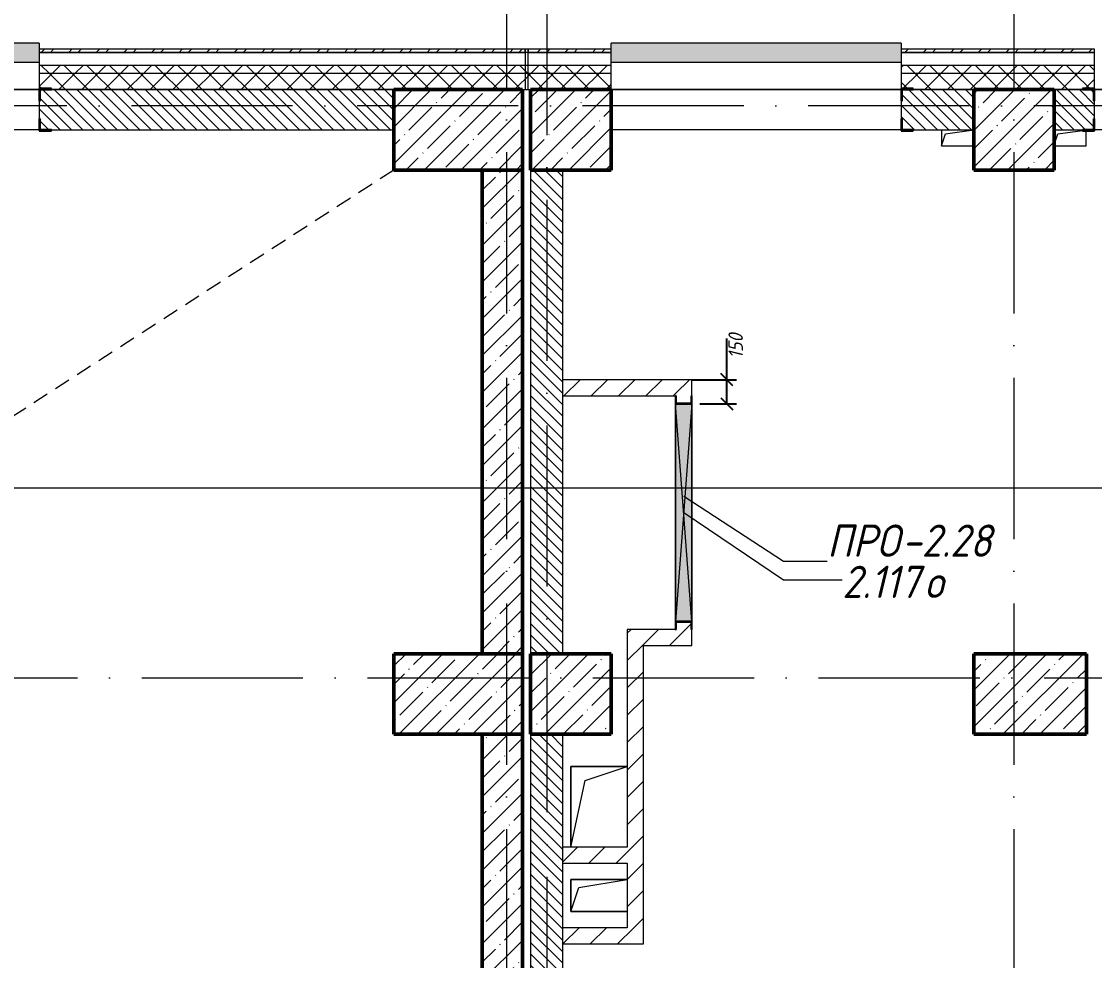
# Model space of a CAD drawing. Header units: millimetres. Extents: x -537608 to 253996, y -217170 to 186033.
# Drawn here: x -113058 to -106398, y 34901 to 40727 of the extents above; entities that cross this region are included whole.
import ezdxf

# ---------------------------------------------------------------- set-up
doc = ezdxf.new("R2010")
doc.units = ezdxf.units.MM
doc.linetypes.add('200_ШТРИХ_ш1п0_6_', pattern=[160, 100, -60])
doc.linetypes.add('50_200_ШТРИХ_1Т_ш5_п1_п1_', pattern=[1400, 1000, -200, 0, -200])
for name, color, linetype, lineweight in [('2) окраска коммуникации', 152, 'Continuous', 30), ('A-____-____-DIMS', 7, 'Continuous', 9), ('A-DETL-____-OTLN-3', 7, '200_ШТРИХ_ш1п0_6_', 9), ('A-DETL-GENF-OTLN', 7, 'Continuous', 9), ('A-FLOR-____-OTLN', 7, 'Continuous', 9), ('A-GENM-____-IDEN', 7, 'Continuous', 9), ('A-GENM-____-MCUT', 7, 'Continuous', 25), ('A-GENM-____-OTLN', 7, 'Continuous', 9), ('A-GENM-____-OTLN-1', 7, 'Continuous', 25), ('A-GLAZ-____-IDEN', 7, 'Continuous', 9), ('A-GLAZ-____-OTLN', 7, 'Continuous', 9), ('A-WALL-____-MCUT', 7, 'Continuous', 13), ('A-WALL-____-MCUT-1', 7, 'Continuous', 9), ('A-WALL-____-MCUT-2', 7, 'Continuous', 50), ('A-WALL-____-OTLN', 7, 'Continuous', 9), ('A-WALL-____-PATT-1', 7, 'Continuous', 9), ('A-WALL-FNSH-MCUT-1', 7, 'Continuous', 9), ('S-COLS-____-MCUT', 7, 'Continuous', 50), ('S-COLS-____-OTLN', 7, 'Continuous', 9), ('S-GRID-____-OTLN-1', 7, '50_200_ШТРИХ_1Т_ш5_п1_п1_', 9)]:
    doc.layers.add(name, color=color, linetype=linetype, lineweight=lineweight)
doc.layers.add('A-GLAZ-____-OTLN-1', color=7, linetype='Continuous', lineweight=9, true_color=0xc0c0c0)
doc.layers.add('G-____-____-SYMB-1', color=9, linetype='Continuous', lineweight=9, true_color=0x808080)
doc.styles.add('ISOCPEUR_I_11', font='isocpeui.ttf', dxfattribs={"width": 0.9, "height": 200})
doc.styles.add('ISOCPEUR_I_7', font='isocpeui.ttf', dxfattribs={"width": 0.9, "height": 90})
doc.dimstyles.new('ISO-1_8_0_9К_СРЕДНИЙ_Кладочные_1', dxfattribs={"dimscale": 304.8, "dimtxt": 89.638306, "dimasz": 0.246063, "dimexe": 0.19685, "dimexo": 0, "dimgap": 0, "dimtad": 1, "dimdec": 3, "dimrnd": 0.001, "dimdsep": 46, "dimtxsty": 'ISOCPEUR_I_7', "dimblk1": 'OBLIQUE', "dimblk2": 'OBLIQUE', "dimsah": 1, "dimcen": 0.09, "dimdle": 0.19685, "dimazin": 0, "dimtfac": 1, "dimtdec": 4, "dimtix": 1, "dimtmove": 0, "dimatfit": 3, "dimfxl": 1, "dimtvp": 1, "dimtolj": 1, "dimtzin": 0, "dimarcsym": 2})
pattern_1 = [(45, (-184647.67, -45376.49), (-70.71068, 70.71068), []), (135, (-184647.67, -45376.49), (-70.71068, -70.71068), [])]
pattern_2 = [(45, (-184647.67, -45376.5), (-114.04925, 114.04925), []), (45, (-184533.62, -45376.5), (-114.04925, 114.04925), [201.612, -40.322, 3.353, -36.97])]
pattern_3 = [(45, (-184647.67, -45376.49), (-85.53659, 85.53659), []), (45, (-184590.65, -45376.49), (-85.53659, 85.53659), [])]
pattern_4 = [(135, (-184647.673, -45376.493), (-35.35534, -35.35534), [])]
pattern_5 = [(45, (-184647.67, -45376.49), (-84.85281, 84.85281), [])]

# ---------------------------------------------------------------- blocks, each defined once
blk = doc.blocks.new('BSC_Колонна _Прямоугольная - 500х500-V42-АР1_План отверстий 2 этажа в осях 1-64_Ю-ЯЯ')
at = {"layer": 'S-COLS-____-OTLN'}
h = blk.add_hatch(dxfattribs=at)
h.set_pattern_fill('FP_52', color=256, style=0, pattern_type=2)
h.set_pattern_definition([(45, (-77750, -85431.04), (-114.04925, 114.04925), []), (45, (-77635.95, -85431.04), (-114.04925, 114.04925), [201.613, -40.323, 3.353, -36.97])])
h.paths.add_polyline_path([(-250, -250), (250, -250), (250, 250), (-250, 250)], flags=0)
at = {"layer": 'S-COLS-____-MCUT'}
for p, q in [((250, 250), (-250, 250)), ((-250, 250), (-250, -250)), ((250, -250), (250, 250)), ((-250, -250), (250, -250))]:
    blk.add_line(p, q, dxfattribs=at)
blk = doc.blocks.new('BSC_Колонна _Прямоугольная - 500х800-V81-АР1_План отверстий 2 этажа в осях 1-64_Ю-ЯЯ')
at = {"layer": 'S-COLS-____-OTLN'}
h = blk.add_hatch(dxfattribs=at)
h.set_pattern_fill('FP_94', color=256, style=0, pattern_type=2)
h.set_pattern_definition([(315, (-85431.04, 74300), (114.04925, 114.04925), []), (315, (-85431.04, 74185.95), (114.04925, 114.04925), [201.613, -40.323, 3.353, -36.97])])
h.paths.add_polyline_path([(-250, 400), (-250, -400), (250, -400), (250, 400)], flags=0)
at = {"layer": 'S-COLS-____-MCUT'}
for p, q in [((250, 400), (-250, 400)), ((-250, 400), (-250, -400)), ((250, -400), (250, 400)), ((-250, -400), (250, -400))]:
    blk.add_line(p, q, dxfattribs=at)
blk = doc.blocks.new('BSC_Колонна _Прямоугольная - 500х800-V82-АР1_План отверстий 2 этажа в осях 1-64_Ю-ЯЯ')
at = {"layer": 'S-COLS-____-OTLN'}
h = blk.add_hatch(dxfattribs=at)
h.set_pattern_fill('FP_95', color=256, style=0, pattern_type=2)
h.set_pattern_definition([(315, (-81931.04, 74300), (114.04925, 114.04925), []), (315, (-81931.04, 74185.95), (114.04925, 114.04925), [201.613, -40.323, 3.353, -36.97])])
h.paths.add_polyline_path([(-250, 400), (-250, -400), (250, -400), (250, 400)], flags=0)
at = {"layer": 'S-COLS-____-MCUT'}
for p, q in [((250, 400), (-250, 400)), ((-250, 400), (-250, -400)), ((250, -400), (250, 400)), ((-250, -400), (250, -400))]:
    blk.add_line(p, q, dxfattribs=at)
blk = doc.blocks.new('BSC_Колонна _Прямоугольная - 500х500-V92-АР1_План отверстий 2 этажа в осях 1-64_Ю-ЯЯ')
at = {"layer": 'S-COLS-____-OTLN'}
h = blk.add_hatch(dxfattribs=at)
h.set_pattern_fill('FP_105', color=256, style=0, pattern_type=2)
h.set_pattern_definition([(45, (-75000, -85431.04), (-114.04925, 114.04925), []), (45, (-74885.95, -85431.04), (-114.04925, 114.04925), [201.613, -40.323, 3.353, -36.97])])
h.paths.add_polyline_path([(-250, -250), (250, -250), (250, 250), (-250, 250)], flags=0)
at = {"layer": 'S-COLS-____-MCUT'}
for p, q in [((250, 250), (-250, 250)), ((-250, 250), (-250, -250)), ((250, -250), (250, 250)), ((-250, -250), (250, -250))]:
    blk.add_line(p, q, dxfattribs=at)
blk = doc.blocks.new('BSC_Колонна _Прямоугольная - 500х700-V141-АР1_План отверстий 2 этажа в осях 1-64_Ю-ЯЯ')
at = {"layer": 'S-COLS-____-OTLN'}
h = blk.add_hatch(dxfattribs=at)
h.set_pattern_fill('FP_154', color=256, style=0, pattern_type=2)
h.set_pattern_definition([(315, (-81931.04, 77850), (114.04925, 114.04925), []), (315, (-81931.04, 77735.95), (114.04925, 114.04925), [201.613, -40.323, 3.353, -36.97])])
h.paths.add_polyline_path([(-250, 350), (-250, -350), (250, -350), (250, 350)], flags=0)
at = {"layer": 'S-COLS-____-MCUT'}
for p, q in [((250, 350), (-250, 350)), ((-250, 350), (-250, -350)), ((250, -350), (250, 350)), ((-250, -350), (250, -350))]:
    blk.add_line(p, q, dxfattribs=at)
blk = doc.blocks.new('Фахверк_СКБ_Уголок - 250_2700-27497298-АР1_План отверстий 2 этажа в осях 1-64_Ю-ЯЯ')
at = {"layer": 'A-GENM-____-MCUT'}
for p, q in [((200, 181), (125, 181)), ((125, 181), (125, 106)), ((131, 106), (131, 175)), ((131, 175), (200, 175)), ((200, 175), (200, 181)), ((125, 106), (131, 106)), ((131, -6), (125, -6)), ((125, -6), (125, -81)), ((131, -75), (131, -6)), ((125, -81), (200, -81)), ((200, -75), (131, -75)), ((200, -81), (200, -75))]:
    blk.add_line(p, q, dxfattribs=at)
blk = doc.blocks.new('AR_Отверстие прямоугольное _в плите_ - AR_Отверстие прямоугольное _в плите_-30510712-АР1_План отверстий 2 этажа в осях 1-64_Ю-ЯЯ')
at = {"layer": 'A-GENM-____-OTLN'}
for p, q in [((-100, 50), (-100, -50)), ((-100, -50), (-75, 25)), ((-75, 25), (100, 50)), ((-100, -50), (100, -50))]:
    blk.add_line(p, q, dxfattribs=at)
blk = doc.blocks.new('AR_Отверстие прямоугольное _в плите_ - AR_Отверстие прямоугольное _в плите_-V170-АР1_План отверстий 2 этажа в осях 1-64_Ю-ЯЯ')
at = {"layer": 'A-GENM-____-OTLN'}
for p, q in [((-97.8, -43.3), (-75, 25)), ((-75, 25), (77.2, 46.7)), ((100, -50), (100, 44)), ((-97.8, -50), (100, -50))]:
    blk.add_line(p, q, dxfattribs=at)
blk = doc.blocks.new('AR_Отверстие прямоугольное _в плите_ - AR_Отверстие прямоугольное _в плите_-V179-АР1_План отверстий 2 этажа в осях 1-64_Ю-ЯЯ')
at = {"layer": 'A-GENM-____-OTLN'}
for p, q in [((175, 250), (-175, 250)), ((-175, 250), (-175, -250)), ((-87.5, 162.5), (175, 250)), ((-175, -250), (-87.5, 162.5))]:
    blk.add_line(p, q, dxfattribs=at)
blk = doc.blocks.new('AR_Отверстие прямоугольное _в плите_ - AR_Отверстие прямоугольное _в плите_-30552592-АР1_План отверстий 2 этажа в осях 1-64_Ю-ЯЯ')
at = {"layer": 'A-GENM-____-OTLN'}
for p, q in [((175, 100), (-175, 100)), ((-175, 100), (-175, -100)), ((-125, 50), (175, 100)), ((-175, -100), (-125, 50)), ((-175, -100), (175, -100))]:
    blk.add_line(p, q, dxfattribs=at)
blk = doc.blocks.new('Отлив_СКБ - Отлив витража_120_НВФ-31885689-АР1_План отверстий 2 этажа в осях 1-64_Ю-ЯЯ')
at = {"layer": 'A-GLAZ-____-OTLN-1'}
for points in [[(1800, 2), (1800, 120), (0, 120), (0, 2), (737.3, 2)], [(1800, 0), (1800, 2), (0, 2), (0, 0), (737.3, 0)]]:
    blk.add_hatch(color=256, dxfattribs=at).paths.add_polyline_path(points, flags=0)
at = {"layer": 'A-GLAZ-____-OTLN'}
for p, q in [((0, 83), (0, 120)), ((1800, 120), (0, 120)), ((1800, 120), (1800, 83)), ((0, 2), (1800, 2)), ((1800, 0), (0, 0))]:
    blk.add_line(p, q, dxfattribs=at)
blk = doc.blocks.new('Стены 2 - Стены 4-31194547-АР1_План отверстий 2 этажа в осях 1-64_Ю-ЯЯ')
at = {"layer": 'A-WALL-____-MCUT'}
for p, q in [((-1798.5, 41030.2), (-1798.5, 41010.2)), ((-1548.5, 41030.2), (-1798.5, 41030.2)), ((-1548.5, 41010.2), (-1548.5, 41030.2)), ((-1798.5, 41010.2), (-1548.5, 41010.2))]:
    blk.add_line(p, q, dxfattribs=at)
blk = doc.blocks.new('AR_Отверстие прямоугольное _в стене_ - AR_Отверстие прямоугольное _в стене__ОВ-36825274-АР1_План отверстий 2 этажа в осях 1-64_Ю-ЯЯ')
at = {"layer": 'A-GLAZ-____-OTLN'}
blk.add_hatch(color=256, dxfattribs=at).paths.add_polyline_path([(675, -50), (675, 50), (-675, 50), (-675, -50), (0.9, -50)], flags=0)
at = {"layer": 'A-DETL-GENF-OTLN'}
for p, q in [((-675, 50), (675, 50)), ((675, 50), (-675, -50)), ((-675, 50), (675, -50)), ((675, 50), (-675, 50)), ((675, -50), (-675, -50)), ((-675, -50), (675, -50))]:
    blk.add_line(p, q, dxfattribs=at)
blk = doc.blocks.new('154_Фахверк_СКБ_Швеллер - Тип_100_3960-28318856-АР1_План отверстий 2 этажа в осях 1-64_Ю-ЯЯ')
at = {"layer": 'A-GENM-____-MCUT'}
for p, q in [((175, 50), (125, 50)), ((125, 50), (125, -50)), ((128, 47), (175, 47)), ((128, -47), (128, 47)), ((175, 47), (175, 50)), ((125, -50), (175, -50)), ((175, -47), (128, -47)), ((175, -50), (175, -47))]:
    blk.add_line(p, q, dxfattribs=at)
blk = doc.blocks.new('_Oblique')
at = {"color": 0, "linetype": 'ByBlock', "lineweight": -2}
blk.add_line((-0.5, -0.5), (0.5, 0.5), dxfattribs=at)
blk = doc.blocks.new('*D2327')
at = {"layer": 'A-____-____-DIMS', "color": 0, "lineweight": -2, "transparency": 16777216}
for p, q in [((-108680.3, 38504.5), (-108680.3, 38759.7)), ((-108680.3, 38354.5), (-108680.3, 38564.5)), ((-108897.7, 38504.5), (-108620.3, 38504.5)), ((-108847.7, 38354.5), (-108620.3, 38354.5))]:
    blk.add_line(p, q, dxfattribs=at)
at = {"layer": 'Defpoints', "color": 0, "transparency": 16777216}
for p in [(-108897.7, 38504.5), (-108847.7, 38354.5), (-108680.3, 38354.5)]:
    blk.add_point(p, dxfattribs=at)
at = {"layer": 'A-____-____-DIMS', "color": 0, "lineweight": -2, "transparency": 16777216, "xscale": 75, "yscale": 75, "zscale": 75}
for p, rotation in [((-108680.3, 38504.5), 90), ((-108680.3, 38354.5), 270)]:
    blk.add_blockref('_Oblique', p, dxfattribs=dict(at, rotation=rotation))
at = {"layer": 'A-____-____-DIMS', "color": 0, "transparency": 16777216, "insert": (-108670.1, 38635.6), "char_height": 90, "width": 368.207, "attachment_point": 1, "rotation": 90, "line_spacing_factor": 1.149209, "style": 'ISOCPEUR_I_7'}
blk.add_mtext('\\A1;150', dxfattribs=at)

msp = doc.modelspace()

# ---------------------------------------------------------------- hatches: boundary and pattern name
at = {"layer": '2) окраска коммуникации'}
h = msp.add_hatch(dxfattribs=at)
h.set_pattern_fill('ANSI31', color=5, scale=222)
h.set_pattern_definition([(45, (-124537.44, -12133.2), (-498.404, 498.404), [])])
edge = h.paths.add_edge_path()
edge.add_spline(control_points=[(-109796.4477, 19603.2363), (-109405.6613, 19107.1486), (-108761.3909, 19603.2363), (-107937.5714, 19096.5941), (-107124.3121, 19719.3418), (-105973.0766, 19297.1394), (-105025.7387, 19476.528), (-104061.0659, 19152.9749), (-103149.2498, 19549.1626), (-100993.5717, 19264.9514), (-99394.5926, 19502.6644), (-98286.8285, 19807.5485), (-97136.7694, 19486.1402), (-96003.6246, 19418.533), (-94971.956, 19181.9077), (-94413.8399, 18252.3087), (-94413.8399, 16807.5485), (-94176.2923, 15728.4895), (-94632.9321, 15491.8643), (-93821.1271, 14274.9347), (-94835.883, 13666.4699), (-94345.6117, 12004.82), (-94734.6023, 11294.9437), (-94311.7863, 10707.5485), (-93009.516, 10263.9339), (-92992.6033, 11142.8275), (-92096.6725, 11548.4707), (-92096.6725, 13238.6514), (-92738.9143, 13576.6874), (-92096.6725, 14269.6612), (-92738.9143, 15114.752), (-92096.6725, 15807.7258), (-92823.4779, 16807.5485), (-92096.6725, 17548.6119), (-93309.5707, 18024.6169), (-93309.5707, 17700.7281), (-94024.2719, 17903.5497), (-94024.2719, 18507.5485), (-94091.9227, 19323.3009), (-94091.9227, 19807.5485), (-93686.3314, 21039.9453), (-93855.4569, 21834.3299), (-94362.8348, 22189.2677), (-95022.4271, 22375.1875), (-96003.3592, 22375.1875), (-96832.0769, 22358.2857), (-97660.7947, 22578.0091), (-98032.8726, 23304.7872), (-97863.7456, 24538.6186), (-97204.1548, 25557.5485), (-95461.5629, 25829.2748), (-94954.1834, 26944.7936), (-94700.4944, 27874.3926), (-94328.4181, 28195.5275), (-94497.5436, 29158.9302), (-93702.6512, 29192.7338), (-92890.8446, 29378.6536), (-92958.4954, 30663.1904), (-93499.3899, 31262.2493), (-92349.3324, 32935.5282), (-93397.9153, 33611.6002), (-92349.3324, 34575.0036), (-93093.4882, 35521.5044), (-92096.6725, 37059.5682), (-92096.6725, 37059.5682), (-92364.3144, 38251.0368), (-93057.7305, 39417.2617), (-94224.7007, 38774.9933), (-95205.6328, 39282.0473), (-96372.603, 38690.4843), (-98030.0385, 39518.6725), (-99044.796, 39214.4401), (-100296.3282, 38470.7602), (-99517.6765, 36837.5485), (-100160.3545, 35574.8853), (-98908.8223, 34374.8575), (-100278.7435, 32716.5485), (-99077.9478, 31281.8273), (-100177.604, 30365.5485), (-99095.1973, 28759.0309), (-100111.1343, 27453.1256), (-99755.9707, 26540.4284), (-99942.0089, 25965.7665), (-100770.7266, 25678.4359), (-102174.4731, 26202.3924), (-102732.5892, 25661.5341), (-103831.9102, 26286.9014), (-104203.9865, 25644.6323), (-105151.0932, 26337.6068), (-106346.6725, 24924.7495), (-104916.4898, 23238.2601), (-105406.955, 22181.3397), (-104798.1024, 21750.5485), (-105609.9075, 21237.5485), (-105609.9075, 20348.0516), (-106709.2269, 20263.5426), (-107030.5667, 20669.1858), (-107740.8955, 20297.3462), (-108248.275, 20990.3207), (-108958.6038, 20500.1678), (-109702.7596, 20314.248), (-109796.4477, 19603.2363)], knot_values=[0, 0, 0, 0, 1, 2, 3, 4, 5, 6, 7, 8, 9, 10, 11, 12, 13, 14, 15, 16, 17, 18, 19, 20, 21, 22, 23, 24, 25, 26, 27, 28, 29, 30, 31, 32, 33, 34, 35, 36, 37, 38, 39, 40, 41, 42, 43, 44, 45, 46, 47, 48, 49, 50, 51, 52, 53, 54, 55, 56, 57, 58, 59, 60, 61, 62, 63, 64, 65, 66, 67, 68, 69, 70, 71, 72, 73, 74, 75, 76, 77, 78, 79, 80, 81, 82, 83, 84, 85, 86, 87, 88, 89, 90, 91, 92, 93, 94, 95, 96, 97, 98, 99, 99, 99, 99], degree=3, periodic=0)
edge = h.paths.add_edge_path(flags=16)
edge.add_arc((-101992.4495, 21054.5161), 1274.5672, 125.00000005, 234.99999995, ccw=False)
edge.add_arc((-102056.9899, 23050.4715), 1162.0444, 125.00000005, 234.99999995, ccw=False)
edge.add_arc((-101314.1845, 23739.4222), 1433.6455, 59.43173918, 169.43173908, ccw=False)
edge.add_arc((-101696.08, 23285.0083), 2021.4887, -53.3391216, 56.66087831, ccw=False)
edge.add_arc((-101432.1512, 21092.0497), 1102.6336, -78.79029658, 31.20970332, ccw=False)
edge.add_arc((-101970.655, 20537.6075), 919.0678, 215.00000005, 324.99999995, ccw=False)
edge = h.paths.add_edge_path(flags=16)
edge.add_arc((-96550.6013, 29272.3181), 1174.7616, 125.00000005, 234.99999995, ccw=False)
edge.add_arc((-95978.8453, 32013.487), 2171.5877, 125.00000005, 234.99999995, ccw=False)
edge.add_arc((-96310.0507, 35098.1976), 1594.1487, 125.00000005, 234.99999995, ccw=False)
edge.add_arc((-96112.4881, 36410.2191), 1111.9458, 70.31799188, 180.31799178, ccw=False)
edge.add_arc((-95890.6898, 36311.381), 1155.9508, -27.59113456, 82.40886534, ccw=False)
edge.add_arc((-95767.891, 34488.2427), 1572.0517, -54.99999995, 54.99999995, ccw=False)
edge.add_arc((-95921.7966, 31692.944), 1840.3779, -54.99999995, 54.99999995, ccw=False)
edge.add_arc((-95987.1671, 29572.8705), 1277.4016, -81.34673665, 28.65326325, ccw=False)
edge.add_arc((-96509.6966, 28810.4622), 872.5123, 215.00000005, 324.99999995, ccw=False)
at = {"layer": 'A-WALL-____-PATT-1'}
h = msp.add_hatch(dxfattribs=at)
h.set_pattern_fill('FP_3', color=256, style=0, pattern_type=2)
h.set_pattern_definition(pattern_3)
h.paths.add_polyline_path([(-109932.6725, 40534.5485), (-109932.6725, 40554.5485), (-112947.6725, 40554.5485), (-112947.6725, 40534.5485), (-110427.8256, 40534.5485)], flags=0)
h.paths.add_polyline_path([(-114747.6725, 40534.5485), (-114747.6725, 40554.5485), (-115947.6725, 40554.5485), (-115947.6725, 40534.5485)], flags=0)
h.paths.add_polyline_path([(-117747.6725, 40534.5485), (-117747.6725, 40554.5485), (-118947.6725, 40554.5485), (-118947.6725, 40534.5485)], flags=0)
h.paths.add_polyline_path([(-120747.6725, 40534.5485), (-120747.6725, 40554.5485), (-121997.6725, 40554.5485), (-121997.6725, 40534.5485), (-121032.8296, 40534.5485)], flags=0)
h.paths.add_polyline_path([(-123797.6725, 40534.5485), (-123797.6725, 40554.5485), (-124997.6725, 40554.5485), (-124997.6725, 40534.5485), (-124567.8309, 40534.5485)], flags=0)
h.paths.add_polyline_path([(-127219.0819, 40534.5485), (-126797.6725, 40534.5485), (-126797.6725, 40554.5485), (-127997.6725, 40554.5485), (-127997.6725, 40534.5485)], flags=0)
h.paths.add_polyline_path([(-132797.6725, 40534.5485), (-132797.6725, 40554.5485), (-134462.6725, 40554.5485), (-134462.6725, 40534.5485), (-133405.3343, 40534.5485)], flags=0)
h.paths.add_polyline_path([(-129797.6725, 40534.5485), (-129797.6725, 40554.5485), (-130997.6725, 40554.5485), (-130997.6725, 40534.5485)], flags=0)
h = msp.add_hatch(dxfattribs=at)
h.set_pattern_fill('FP_3', color=256, style=0, pattern_type=2)
h.set_pattern_definition(pattern_3)
h.paths.add_polyline_path([(-98055.3209, 40534.5485), (-97697.6725, 40534.5485), (-97697.6725, 40554.5485), (-98822.6725, 40554.5485), (-98822.6725, 40534.5485)], flags=0)
h.paths.add_polyline_path([(-95637.6725, 40534.5485), (-95637.6725, 40554.5485), (-95897.6725, 40554.5485), (-95897.6725, 40534.5485)], flags=0)
h.paths.add_polyline_path([(-100622.6725, 40534.5485), (-100622.6725, 40554.5485), (-101747.6725, 40554.5485), (-101747.6725, 40534.5485), (-100706.5719, 40534.5485)], flags=0)
h.paths.add_polyline_path([(-106397.6725, 40534.5485), (-106397.6725, 40554.5485), (-107597.6725, 40554.5485), (-107597.6725, 40534.5485), (-106892.8243, 40534.5485)], flags=0)
h.paths.add_polyline_path([(-109912.6725, 40534.5485), (-109397.6725, 40534.5485), (-109397.6725, 40554.5485), (-109912.6725, 40554.5485)], flags=0)
h = msp.add_hatch(dxfattribs=at)
h.set_pattern_fill('FP_1', color=256, style=0, pattern_type=2)
h.set_pattern_definition(pattern_1)
h.paths.add_polyline_path([(-83297.6725, 40404.5485), (-83247.6725, 40404.5485), (-83247.6725, 40454.5485), (-90147.6725, 40454.5485), (-90147.6725, 40404.5485), (-85682.8162, 40404.5485)], flags=0)
h.paths.add_polyline_path([(-95404.0699, 40404.5485), (-94697.6725, 40404.5485), (-94697.6725, 40454.5485), (-95897.6725, 40454.5485), (-95897.6725, 40404.5485)], flags=0)
h.paths.add_polyline_path([(-92897.6725, 40404.5485), (-91147.6725, 40404.5485), (-91147.6725, 40454.5485), (-92897.6725, 40454.5485)], flags=0)
h.paths.add_polyline_path([(-97697.6725, 40404.5485), (-97697.6725, 40454.5485), (-98822.6725, 40454.5485), (-98822.6725, 40404.5485), (-98055.3209, 40404.5485)], flags=0)
h.paths.add_polyline_path([(-100622.6725, 40404.5485), (-100622.6725, 40454.5485), (-101747.6725, 40454.5485), (-101747.6725, 40404.5485), (-100706.5719, 40404.5485)], flags=0)
h.paths.add_polyline_path([(-107597.6725, 40404.5485), (-106397.6725, 40404.5485), (-106397.6725, 40454.5485), (-107597.6725, 40454.5485)], flags=0)
h.paths.add_polyline_path([(-109397.6725, 40404.5485), (-109397.6725, 40454.5485), (-112947.6725, 40454.5485), (-112947.6725, 40404.5485), (-110427.8256, 40404.5485)], flags=0)
h.paths.add_polyline_path([(-114747.6725, 40404.5485), (-114747.6725, 40454.5485), (-115947.6725, 40454.5485), (-115947.6725, 40404.5485)], flags=0)
h.paths.add_polyline_path([(-117747.6725, 40404.5485), (-117747.6725, 40454.5485), (-118947.6725, 40454.5485), (-118947.6725, 40404.5485)], flags=0)
h.paths.add_polyline_path([(-120747.6725, 40404.5485), (-120747.6725, 40454.5485), (-121997.6725, 40454.5485), (-121997.6725, 40404.5485), (-121032.8296, 40404.5485)], flags=0)
h.paths.add_polyline_path([(-124567.8309, 40404.5485), (-123797.6725, 40404.5485), (-123797.6725, 40454.5485), (-124997.6725, 40454.5485), (-124997.6725, 40404.5485)], flags=0)
h.paths.add_polyline_path([(-126797.6725, 40404.5485), (-126797.6725, 40454.5485), (-127997.6725, 40454.5485), (-127997.6725, 40404.5485), (-127219.0819, 40404.5485)], flags=0)
h.paths.add_polyline_path([(-129797.6725, 40404.5485), (-129797.6725, 40454.5485), (-130997.6725, 40454.5485), (-130997.6725, 40404.5485)], flags=0)
h.paths.add_polyline_path([(-133405.3343, 40404.5485), (-132797.6725, 40404.5485), (-132797.6725, 40454.5485), (-134447.6725, 40454.5485), (-134447.6725, 40404.5485), (-134289.0846, 40404.5485)], flags=0)
h = msp.add_hatch(dxfattribs=at)
h.set_pattern_fill('FP_1', color=256, style=0, pattern_type=2)
h.set_pattern_definition(pattern_1)
h.paths.add_polyline_path([(-83397.6725, 40304.5485), (-83297.6725, 40304.5485), (-83297.6725, 40404.5485), (-90147.6725, 40404.5485), (-90147.6725, 40304.5485), (-85682.8162, 40304.5485)], flags=0)
h.paths.add_polyline_path([(-91647.6725, 40304.5485), (-91147.6725, 40304.5485), (-91147.6725, 40404.5485), (-92897.6725, 40404.5485), (-92897.6725, 40310.5485), (-92822.6725, 40310.5485), (-92822.6725, 40304.5485), (-92752.8189, 40304.5485)], flags=0)
h.paths.add_polyline_path([(-95404.0699, 40304.5485), (-94772.6725, 40304.5485), (-94772.6725, 40310.5485), (-94697.6725, 40310.5485), (-94697.6725, 40404.5485), (-95897.6725, 40404.5485), (-95897.6725, 40304.5485)], flags=0)
h.paths.add_polyline_path([(-98055.3209, 40304.5485), (-97772.6725, 40304.5485), (-97772.6725, 40310.5485), (-97697.6725, 40310.5485), (-97697.6725, 40404.5485), (-98822.6725, 40404.5485), (-98822.6725, 40310.5485), (-98747.6725, 40310.5485), (-98747.6725, 40304.5485)], flags=0)
h.paths.add_polyline_path([(-100706.5719, 40304.5485), (-100697.6725, 40304.5485), (-100697.6725, 40310.5485), (-100622.6725, 40310.5485), (-100622.6725, 40404.5485), (-101747.6725, 40404.5485), (-101747.6725, 40304.5485), (-101247.6725, 40304.5485)], flags=0)
h.paths.add_polyline_path([(-107147.6725, 40304.5485), (-106472.6725, 40304.5485), (-106472.6725, 40310.5485), (-106397.6725, 40310.5485), (-106397.6725, 40404.5485), (-107597.6725, 40404.5485), (-107597.6725, 40310.5485), (-107522.6725, 40310.5485), (-107522.6725, 40304.5485)], flags=0)
h.paths.add_polyline_path([(-109397.6725, 40304.5485), (-109397.6725, 40404.5485), (-112947.6725, 40404.5485), (-112947.6725, 40310.5485), (-112872.6725, 40310.5485), (-112872.6725, 40304.5485), (-109897.6725, 40304.5485)], flags=0)
h.paths.add_polyline_path([(-115947.6725, 40304.5485), (-114822.6725, 40304.5485), (-114822.6725, 40310.5485), (-114747.6725, 40310.5485), (-114747.6725, 40404.5485), (-115947.6725, 40404.5485)], flags=0)
h.paths.add_polyline_path([(-118872.6725, 40304.5485), (-117822.6725, 40304.5485), (-117822.6725, 40310.5485), (-117747.6725, 40310.5485), (-117747.6725, 40404.5485), (-118947.6725, 40404.5485), (-118947.6725, 40310.5485), (-118872.6725, 40310.5485)], flags=0)
h.paths.add_polyline_path([(-120822.6725, 40304.5485), (-120822.6725, 40310.5485), (-120747.6725, 40310.5485), (-120747.6725, 40404.5485), (-121997.6725, 40404.5485), (-121997.6725, 40310.5485), (-121922.6725, 40310.5485), (-121922.6725, 40304.5485), (-121032.8296, 40304.5485)], flags=0)
h.paths.add_polyline_path([(-123872.6725, 40304.5485), (-123872.6725, 40310.5485), (-123797.6725, 40310.5485), (-123797.6725, 40404.5485), (-124997.6725, 40404.5485), (-124997.6725, 40310.5485), (-124922.6725, 40310.5485), (-124922.6725, 40304.5485), (-124567.8309, 40304.5485)], flags=0)
h.paths.add_polyline_path([(-126872.6725, 40304.5485), (-126872.6725, 40310.5485), (-126797.6725, 40310.5485), (-126797.6725, 40404.5485), (-127997.6725, 40404.5485), (-127997.6725, 40310.5485), (-127922.6725, 40310.5485), (-127922.6725, 40304.5485), (-127219.0819, 40304.5485)], flags=0)
h.paths.add_polyline_path([(-130922.6725, 40304.5485), (-129872.6725, 40304.5485), (-129872.6725, 40310.5485), (-129797.6725, 40310.5485), (-129797.6725, 40404.5485), (-130997.6725, 40404.5485), (-130997.6725, 40310.5485), (-130922.6725, 40310.5485)], flags=0)
h.paths.add_polyline_path([(-132872.6725, 40304.5485), (-132872.6725, 40310.5485), (-132797.6725, 40310.5485), (-132797.6725, 40404.5485), (-134447.6725, 40404.5485), (-134447.6725, 40304.5485), (-133405.3343, 40304.5485)], flags=0)
h = msp.add_hatch(dxfattribs=at)
h.set_pattern_fill('FP_6', color=256, style=0, pattern_type=2)
h.set_pattern_definition(pattern_4)
h.paths.add_polyline_path([(-110747.6725, 40054.5485), (-110747.6725, 40304.5485), (-112941.6725, 40304.5485), (-112941.6725, 40235.5485), (-112947.6725, 40235.5485), (-112947.6725, 40123.5485), (-112941.6725, 40123.5485), (-112941.6725, 40054.5485), (-112872.6725, 40054.5485)], flags=0)
h.paths.add_polyline_path([(-114822.6725, 40054.5485), (-114753.6725, 40054.5485), (-114753.6725, 40123.5485), (-114747.6725, 40123.5485), (-114747.6725, 40235.5485), (-114753.6725, 40235.5485), (-114753.6725, 40304.5485), (-115447.6725, 40304.5485), (-115447.6725, 40054.5485)], flags=0)
h = msp.add_hatch(dxfattribs=at)
h.set_pattern_fill('FP_6', color=256, style=0, pattern_type=2)
h.set_pattern_definition(pattern_4)
h.paths.add_polyline_path([(-107522.6725, 40054.5485), (-107147.6725, 40054.5485), (-107147.6725, 40304.5485), (-107591.6725, 40304.5485), (-107591.6725, 40235.5485), (-107597.6725, 40235.5485), (-107597.6725, 40123.5485), (-107591.6725, 40123.5485), (-107591.6725, 40054.5485)], flags=0)
h = msp.add_hatch(dxfattribs=at)
h.set_pattern_fill('FP_6', color=256, style=0, pattern_type=2)
h.set_pattern_definition(pattern_4)
h.paths.add_polyline_path([(-106647.6725, 40054.5485), (-106403.6725, 40054.5485), (-106403.6725, 40123.5485), (-106397.6725, 40123.5485), (-106397.6725, 40235.5485), (-106403.6725, 40235.5485), (-106403.6725, 40304.5485), (-106647.6725, 40304.5485), (-106647.6725, 40123.5485)], flags=0)
h = msp.add_hatch(dxfattribs=at)
h.set_pattern_fill('FP_13', color=256, style=0, pattern_type=2)
h.set_pattern_definition(pattern_2)
h.paths.add_polyline_path([(-109947.6725, 36804.5485), (-109947.6725, 39804.5485), (-110197.6725, 39804.5485), (-110197.6725, 36804.5485)], flags=0)
h = msp.add_hatch(dxfattribs=at)
h.set_pattern_fill('FP_6', color=256, style=0, pattern_type=2)
h.set_pattern_definition(pattern_4)
h.paths.add_polyline_path([(-109697.6725, 36804.5485), (-109697.6725, 39804.5485), (-109897.6725, 39804.5485), (-109897.6725, 36804.5485)], flags=0)
h = msp.add_hatch(dxfattribs=at)
h.set_pattern_fill('FP_4', color=256, style=0, pattern_type=2)
h.set_pattern_definition(pattern_5)
h.paths.add_polyline_path([(-108997.6725, 38404.5485), (-108997.6725, 38504.5485), (-109697.6725, 38504.5485), (-109697.6725, 38404.5485)], flags=0)
h = msp.add_hatch(dxfattribs=at)
h.set_pattern_fill('FP_4', color=256, style=0, pattern_type=2)
h.set_pattern_definition(pattern_5)
h.paths.add_polyline_path([(-108900.6725, 36854.5485), (-108897.6725, 36854.5485), (-108897.6725, 36954.5485), (-108900.6725, 36954.5485), (-108900.6725, 37001.5485), (-108994.6725, 37001.0485), (-108994.6725, 36954.5485), (-108997.6725, 36954.5485), (-108997.6725, 36854.5485), (-108994.6725, 36854.5485)], flags=0)
h.paths.add_polyline_path([(-108907.1564, 38357.5485), (-108900.6725, 38357.5485), (-108900.6725, 38404.5485), (-108897.6725, 38404.5485), (-108897.6725, 38504.5485), (-108997.6725, 38504.5485), (-108997.6725, 38404.5485), (-108994.6725, 38404.5485), (-108994.6725, 38357.5485)], flags=0)
h = msp.add_hatch(dxfattribs=at)
h.set_pattern_fill('FP_4', color=256, style=0, pattern_type=2)
h.set_pattern_definition(pattern_5)
h.paths.add_polyline_path([(-109197.6725, 35104.5485), (-109197.6725, 36954.5485), (-109297.6725, 36954.5485), (-109297.6725, 35104.5485)], flags=0)
h = msp.add_hatch(dxfattribs=at)
h.set_pattern_fill('FP_4', color=256, style=0, pattern_type=2)
h.set_pattern_definition(pattern_5)
h.paths.add_polyline_path([(-108997.6725, 36854.5485), (-108997.6725, 36954.5485), (-109197.6725, 36954.5485), (-109197.6725, 36854.5485)], flags=0)
h = msp.add_hatch(dxfattribs=at)
h.set_pattern_fill('FP_13', color=256, style=0, pattern_type=2)
h.set_pattern_definition(pattern_2)
h.paths.add_polyline_path([(-110197.6725, 30454.5485), (-109947.6725, 30454.5485), (-109947.6725, 36304.5485), (-110197.6725, 36304.5485), (-110197.6725, 31221.0466)], flags=0)
h = msp.add_hatch(dxfattribs=at)
h.set_pattern_fill('FP_6', color=256, style=0, pattern_type=2)
h.set_pattern_definition(pattern_4)
h.paths.add_polyline_path([(-109897.6725, 30454.5485), (-109697.6725, 30454.5485), (-109697.6725, 36304.5485), (-109897.6725, 36304.5485), (-109897.6725, 31221.0466)], flags=0)
h = msp.add_hatch(dxfattribs=at)
h.set_pattern_fill('FP_4', color=256, style=0, pattern_type=2)
h.set_pattern_definition(pattern_5)
h.paths.add_polyline_path([(-109297.6725, 35504.5485), (-109297.6725, 35604.5485), (-109697.6725, 35604.5485), (-109697.6725, 35504.5485)], flags=0)
h = msp.add_hatch(dxfattribs=at)
h.set_pattern_fill('FP_4', color=256, style=0, pattern_type=2)
h.set_pattern_definition(pattern_5)
h.paths.add_polyline_path([(-109697.6725, 35004.5485), (-109197.6725, 35004.5485), (-109197.6725, 35104.5485), (-109697.6725, 35104.5485)], flags=0)
at = {"layer": 'S-COLS-____-OTLN'}
h = msp.add_hatch(dxfattribs=at)
h.set_pattern_fill('FP_13', color=256, style=0, pattern_type=2)
h.set_pattern_definition(pattern_2)
h.paths.add_polyline_path([(-109397.6725, 36304.5485), (-109397.6725, 36804.5485), (-109897.6725, 36804.5485), (-109897.6725, 36304.5485)], flags=0)

# ---------------------------------------------------------------- linework, layer by layer
at = {"layer": 'A-DETL-____-OTLN-3'}
msp.add_line((-110747.6725, 39804.5485), (-133647.6725, 25004.5485), dxfattribs=at)
at = {"layer": 'A-FLOR-____-OTLN'}
for p, q in [((-109647.6725, 36104.5485), (-109297.6725, 36104.5485)), ((-109647.6725, 35604.5485), (-109647.6725, 36104.5485)), ((-109647.6725, 35404.5485), (-109297.6725, 35404.5485)), ((-109647.6725, 35204.5485), (-109647.6725, 35404.5485)), ((-109297.6725, 35204.5485), (-109647.6725, 35204.5485))]:
    msp.add_line(p, q, dxfattribs=at)
at = {"layer": 'A-GENM-____-IDEN'}
for p, q in [((-108947.6725, 37781.3111), (-108327.7119, 37378.531)), ((-108327.7119, 37378.531), (-108057.6872, 37378.531))]:
    msp.add_line(p, q, dxfattribs=at)
at = {"layer": 'A-GLAZ-____-IDEN'}
for p, q in [((-108947.6725, 37679.5485), (-108327.7119, 37262.4869)), ((-108327.7119, 37262.4869), (-107963.8014, 37262.4869))]:
    msp.add_line(p, q, dxfattribs=at)
at = {"layer": 'A-WALL-____-MCUT'}
for p, q in [((-112947.6725, 40534.5485), (-112947.6725, 40310.5485)), ((-109397.6725, 40534.5485), (-112947.6725, 40534.5485)), ((-112947.6725, 40534.5485), (-109932.6725, 40534.5485)), ((-109912.6725, 40534.5485), (-109397.6725, 40534.5485)), ((-109397.6725, 40304.5485), (-109397.6725, 40534.5485)), ((-107597.6725, 40534.5485), (-107597.6725, 40310.5485)), ((-106397.6725, 40534.5485), (-107597.6725, 40534.5485)), ((-107597.6725, 40534.5485), (-106397.6725, 40534.5485)), ((-106397.6725, 40310.5485), (-106397.6725, 40534.5485)), ((-112872.6725, 40304.5485), (-110747.6725, 40304.5485)), ((-110747.6725, 40304.5485), (-112872.6725, 40304.5485)), ((-109947.6725, 40304.5485), (-109897.6725, 40304.5485)), ((-112947.6725, 40235.5485), (-112947.6725, 40123.5485)), ((-107597.6725, 40235.5485), (-107597.6725, 40123.5485)), ((-106397.6725, 40123.5485), (-106397.6725, 40235.5485)), ((-112872.6725, 40054.5485), (-110747.6725, 40054.5485)), ((-107522.6725, 40054.5485), (-107147.6725, 40054.5485)), ((-106647.6725, 40054.5485), (-106472.6725, 40054.5485)), ((-109897.6725, 39804.5485), (-109897.6725, 36804.5485)), ((-109697.6725, 36804.5485), (-109697.6725, 39804.5485)), ((-109897.6725, 36804.5485), (-109697.6725, 36804.5485)), ((-109897.6725, 36304.5485), (-109897.6725, 30454.5485)), ((-109697.6725, 36304.5485), (-109897.6725, 36304.5485)), ((-109697.6725, 30454.5485), (-109697.6725, 36304.5485))]:
    msp.add_line(p, q, dxfattribs=at)
at = {"layer": 'A-WALL-____-MCUT-1'}
for p, q in [((-109397.6725, 40454.5485), (-112947.6725, 40454.5485)), ((-106397.6725, 40454.5485), (-107597.6725, 40454.5485)), ((-109397.6725, 40404.5485), (-112947.6725, 40404.5485)), ((-106397.6725, 40404.5485), (-107597.6725, 40404.5485)), ((-107522.6725, 40304.5485), (-107147.6725, 40304.5485)), ((-107147.6725, 40304.5485), (-107522.6725, 40304.5485)), ((-106647.6725, 40304.5485), (-106472.6725, 40304.5485)), ((-106472.6725, 40304.5485), (-106647.6725, 40304.5485))]:
    msp.add_line(p, q, dxfattribs=at)
at = {"layer": 'A-WALL-____-MCUT-2'}
for p, q in [((-110197.6725, 39804.5485), (-110197.6725, 36804.5485)), ((-109947.6725, 36804.5485), (-109947.6725, 39804.5485)), ((-110197.6725, 36304.5485), (-110197.6725, 30454.5485)), ((-109947.6725, 30454.5485), (-109947.6725, 36304.5485))]:
    msp.add_line(p, q, dxfattribs=at)
at = {"layer": 'A-WALL-____-OTLN'}
for p, q in [((-112947.6725, 40304.5485), (-114747.6725, 40304.5485)), ((-114747.6725, 40304.5485), (-112947.6725, 40304.5485)), ((-107597.6725, 40304.5485), (-109397.6725, 40304.5485)), ((-109397.6725, 40304.5485), (-107597.6725, 40304.5485)), ((-101747.6725, 40304.5485), (-106397.6725, 40304.5485)), ((-106397.6725, 40304.5485), (-101747.6725, 40304.5485)), ((-112947.6725, 40054.5485), (-114747.6725, 40054.5485)), ((-107597.6725, 40054.5485), (-109397.6725, 40054.5485)), ((-101747.6725, 40054.5485), (-106397.6725, 40054.5485))]:
    msp.add_line(p, q, dxfattribs=at)
at = {"layer": 'A-WALL-FNSH-MCUT-1'}
for p, q in [((-109932.6725, 40554.5485), (-112947.6725, 40554.5485)), ((-112947.6725, 40554.5485), (-112947.6725, 40534.5485)), ((-109932.6725, 40534.5485), (-109932.6725, 40554.5485)), ((-109397.6725, 40554.5485), (-109912.6725, 40554.5485)), ((-109912.6725, 40554.5485), (-109912.6725, 40534.5485)), ((-109397.6725, 40534.5485), (-109397.6725, 40554.5485)), ((-106397.6725, 40554.5485), (-107597.6725, 40554.5485)), ((-107597.6725, 40554.5485), (-107597.6725, 40534.5485)), ((-106397.6725, 40534.5485), (-106397.6725, 40554.5485)), ((-108897.6725, 38504.5485), (-109697.6725, 38504.5485)), ((-108897.6725, 38404.5485), (-108897.6725, 38504.5485)), ((-109697.6725, 38404.5485), (-108997.6725, 38404.5485)), ((-109297.6725, 36954.5485), (-109297.6725, 35604.5485)), ((-108997.6725, 36954.5485), (-109297.6725, 36954.5485)), ((-108897.6725, 36854.5485), (-108897.6725, 36954.5485)), ((-109197.6725, 35004.5485), (-109197.6725, 36854.5485)), ((-109197.6725, 36854.5485), (-108897.6725, 36854.5485)), ((-109297.6725, 35604.5485), (-109697.6725, 35604.5485)), ((-109697.6725, 35504.5485), (-109297.6725, 35504.5485)), ((-109297.6725, 35504.5485), (-109297.6725, 35104.5485)), ((-109297.6725, 35104.5485), (-109697.6725, 35104.5485)), ((-109697.6725, 35004.5485), (-109197.6725, 35004.5485))]:
    msp.add_line(p, q, dxfattribs=at)
at = {"layer": 'G-____-____-SYMB-1'}
msp.add_line((-189618.2955, 37832.5591), (-80118.4069, 37832.5591), dxfattribs=at)
at = {"layer": 'S-COLS-____-MCUT'}
for p, q in [((-109397.6725, 36804.5485), (-109897.6725, 36804.5485)), ((-109897.6725, 36804.5485), (-109897.6725, 36304.5485)), ((-109397.6725, 36304.5485), (-109397.6725, 36804.5485)), ((-109897.6725, 36304.5485), (-109397.6725, 36304.5485))]:
    msp.add_line(p, q, dxfattribs=at)
at = {"layer": 'S-GRID-____-OTLN-1'}
for p, q in [((-110047.6725, 45516.3579), (-110047.6725, -5395.4515)), ((-106897.6725, 45516.3579), (-106897.6725, -5395.4515)), ((-109797.6725, 45221.5114), (-109797.6725, -5085.4941)), ((-80573.2659, 40204.5485), (-189316.4427, 40204.5485)), ((-189316.4427, 36654.5485), (-80573.2659, 36654.5485))]:
    msp.add_line(p, q, dxfattribs=at)

# ---------------------------------------------------------------- block references
at = {"layer": 'A-GENM-____-OTLN'}
for name, p in [('AR_Отверстие прямоугольное _в плите_ - AR_Отверстие прямоугольное _в плите_-30510712-АР1_План отверстий 2 этажа в осях 1-64_Ю-ЯЯ', (-107247.6725, 40004.5485)), ('AR_Отверстие прямоугольное _в плите_ - AR_Отверстие прямоугольное _в плите_-V170-АР1_План отверстий 2 этажа в осях 1-64_Ю-ЯЯ', (-106549.9097, 40004.5485)), ('AR_Отверстие прямоугольное _в плите_ - AR_Отверстие прямоугольное _в плите_-V179-АР1_План отверстий 2 этажа в осях 1-64_Ю-ЯЯ', (-109472.6725, 35854.5485)), ('AR_Отверстие прямоугольное _в плите_ - AR_Отверстие прямоугольное _в плите_-30552592-АР1_План отверстий 2 этажа в осях 1-64_Ю-ЯЯ', (-109472.6725, 35304.5485))]:
    msp.add_blockref(name, p, dxfattribs=at)
at = {"layer": 'A-GENM-____-OTLN-1'}
for p in [(-113072.6725, 40129.5485), (-107722.6725, 40129.5485)]:
    msp.add_blockref('Фахверк_СКБ_Уголок - 250_2700-27497298-АР1_План отверстий 2 этажа в осях 1-64_Ю-ЯЯ', p, dxfattribs=at)
for name, p, rotation in [('Фахверк_СКБ_Уголок - 250_2700-27497298-АР1_План отверстий 2 этажа в осях 1-64_Ю-ЯЯ', (-106272.6725, 40229.5485), 180), ('154_Фахверк_СКБ_Швеллер - Тип_100_3960-28318856-АР1_План отверстий 2 этажа в осях 1-64_Ю-ЯЯ', (-108947.6725, 38229.5485), 90), ('154_Фахверк_СКБ_Швеллер - Тип_100_3960-28318856-АР1_План отверстий 2 этажа в осях 1-64_Ю-ЯЯ', (-108947.6725, 37129.5485), 270)]:
    msp.add_blockref(name, p, dxfattribs=dict(at, rotation=rotation))
at = {"layer": 'A-GLAZ-____-OTLN'}
for p in [(-114747.6725, 40471.5485), (-109397.6725, 40471.5485)]:
    msp.add_blockref('Отлив_СКБ - Отлив витража_120_НВФ-31885689-АР1_План отверстий 2 этажа в осях 1-64_Ю-ЯЯ', p, dxfattribs=at)
at = {"layer": 'A-GLAZ-____-OTLN', "rotation": 270}
msp.add_blockref('AR_Отверстие прямоугольное _в стене_ - AR_Отверстие прямоугольное _в стене__ОВ-36825274-АР1_План отверстий 2 этажа в осях 1-64_Ю-ЯЯ', (-108947.6725, 37679.5485), dxfattribs=at)
at = {"layer": 'A-WALL-____-OTLN', "rotation": 89.9999999999999}
msp.add_blockref('Стены 2 - Стены 4-31194547-АР1_План отверстий 2 этажа в осях 1-64_Ю-ЯЯ', (-68902.4305, 42103.0603), dxfattribs=at)
at = {"layer": 'S-COLS-____-OTLN', "rotation": 89.9999999999999}
for name, p in [('BSC_Колонна _Прямоугольная - 500х800-V81-АР1_План отверстий 2 этажа в осях 1-64_Ю-ЯЯ', (-110347.6725, 40054.5485)), ('BSC_Колонна _Прямоугольная - 500х800-V82-АР1_План отверстий 2 этажа в осях 1-64_Ю-ЯЯ', (-110347.6725, 36554.5485)), ('BSC_Колонна _Прямоугольная - 500х700-V141-АР1_План отверстий 2 этажа в осях 1-64_Ю-ЯЯ', (-106797.6725, 36554.5485))]:
    msp.add_blockref(name, p, dxfattribs=at)
at = {"layer": 'S-COLS-____-OTLN'}
for name, p in [('BSC_Колонна _Прямоугольная - 500х500-V92-АР1_План отверстий 2 этажа в осях 1-64_Ю-ЯЯ', (-109647.6725, 40054.5485)), ('BSC_Колонна _Прямоугольная - 500х500-V42-АР1_План отверстий 2 этажа в осях 1-64_Ю-ЯЯ', (-106897.6725, 40054.5485))]:
    msp.add_blockref(name, p, dxfattribs=at)

# ---------------------------------------------------------------- texts
at = {"layer": 'A-GENM-____-IDEN', "char_height": 200, "attachment_point": 1, "style": 'ISOCPEUR_I_11'}
for s, insert, width in [('ПРО', (-108057.6872, 37605.6472), 562.784625), ('-2.28', (-107593.3434, 37605.6472), 707.088375)]:
    msp.add_mtext(s, dxfattribs=dict(at, insert=insert, width=width))
at = {"layer": 'A-GLAZ-____-IDEN', "char_height": 200, "attachment_point": 1, "style": 'ISOCPEUR_I_11'}
for s, insert, width in [('2.117', (-107963.8014, 37350.1015), 620.506125), ('\\fISOCPEUR|b0|i1|c204|p34|;\\W.9;о', (-107451.8326, 37350.1015), 158.734125)]:
    msp.add_mtext(s, dxfattribs=dict(at, insert=insert, width=width))

# ---------------------------------------------------------------- dimensions: what is measured, and where the dimension line sits
at = {"layer": 'A-____-____-DIMS'}
dim = msp.add_linear_dim(base=(-108680.2803, 38354.5485), p1=(-108897.6725, 38504.5485), p2=(-108847.6725, 38354.5485), angle=90, dimstyle='ISO-1_8_0_9К_СРЕДНИЙ_Кладочные_1', override={"dimpost": '<>', "dimfxl": 158.113883}, dxfattribs=at)
dim.commit()
dim.dimension.update_dxf_attribs({"geometry": '*D2327', "text_midpoint": (-108610.1417, 38759.7445), "dimtype": 160, "text_rotation": 90})

doc.saveas('drawing.dxf')
